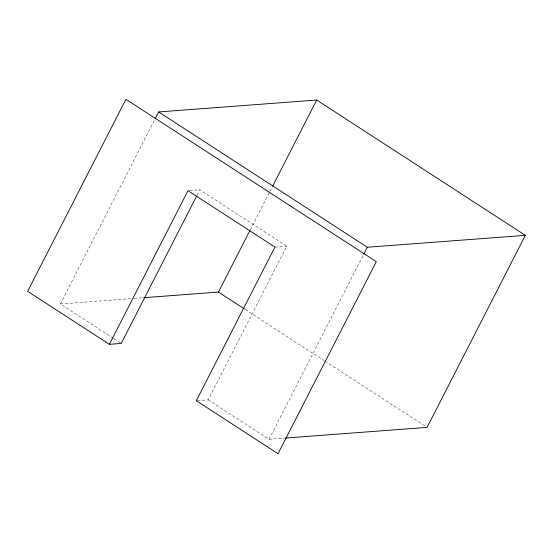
<?xml version="1.0" encoding="UTF-8"?>
<svg xmlns="http://www.w3.org/2000/svg" width="553" height="553" viewBox="0 0 553 553"><rect width="100%" height="100%" fill="white"/><g stroke="black" fill="none" stroke-linecap="round" stroke-linejoin="round"><path stroke-width="0.41" stroke-dasharray="2.77 2.07" d="M113.261 338.27L60.367 303.97L154.709 119.614M197.096 195.181L199.847 189.803L286.786 246.189L208.17 399.819L196.315 400.711M250.26 229.854L269.525 192.216M269.919 191.449L272.276 186.838M208.17 399.819L269.028 439.282L363.369 254.926M189.686 190.571L199.847 189.803M274.931 247.08L286.786 246.189M60.367 303.97L133.384 298.475M134.241 298.413L142.833 297.77M269.028 439.282L284.484 438.121M245.228 309.466L324.196 360.674M324.922 361.144L425.63 426.453M113.98 338.74L120.506 342.971"/><path stroke-width="0.83" d="M155.103 118.847L158.642 111.934L316.696 100.038L525.35 235.35L427.075 427.393L285.348 438.059M109.376 344.332L187.992 190.695L274.931 247.08L196.315 400.711L278.035 453.709L376.31 261.666L125.925 99.291L27.65 291.334L109.376 344.332L121.225 343.441L196.702 195.949M143.69 297.701L218.421 292.081L249.866 230.629M272.67 186.071L316.696 100.038M363.756 254.159L367.296 247.246L525.35 235.35M158.642 111.934L367.296 247.246M218.421 292.081L244.502 308.996"/></g></svg>
